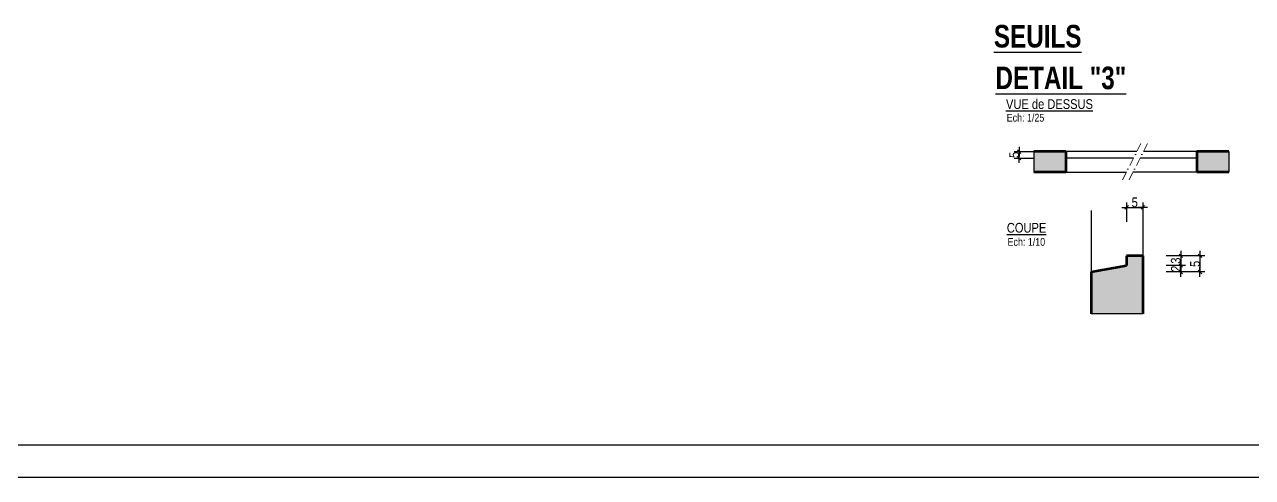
# Model space of a CAD drawing. Header units: millimetres. Extents: x 9051 to 35021, y -32652 to 0.
# Drawn here: x 30626 to 32527, y -32652 to -31952 of the extents above; entities that cross this region are included whole.
import ezdxf
from ezdxf.enums import TextEntityAlignment as Align

# ---------------------------------------------------------------- set-up
doc = ezdxf.new("R2010")
doc.units = ezdxf.units.MM
doc.linetypes.add('TIRETPTX2', pattern=[50.8, 25.4, -12.7, 0, -12.7])
for name, color, linetype in [('01-Cad  2', 1, 'Continuous'), ('01_cote_gen', 4, 'Continuous'), ('01_linteaux', 2, 'Continuous'), ('01_poch_BN', 9, 'Continuous'), ('01_poch_murs', 253, 'Continuous'), ('01_texte', 230, 'Continuous'), ('AA_COTES', 2, 'Continuous')]:
    doc.layers.add(name, color=color, linetype=linetype)
doc.layers.add('01_murs_coup', color=5, linetype='Continuous', lineweight=60)
doc.layers.add('01_tram_axes', color=2, linetype='TIRETPTX2', lineweight=9)
doc.styles.add('ARIAL NA', font='ARIALN.TTF')
doc.styles.add('impact', font='impact.ttf')
doc.styles.add('STYLE2', font='ARIALN.TTF')
doc.dimstyles.new('JB10', dxfattribs={"dimscale": 0.1, "dimtxt": 150, "dimasz": 15, "dimexe": 0.1, "dimexo": 0.1, "dimgap": 0.09, "dimtad": 1, "dimdec": 1, "dimlfac": 0.2, "dimdsep": 46, "dimtxsty": 'STYLE2', "dimblk1": 'BOND_G', "dimblk2": 'BOND_D', "dimsah": 1, "dimcen": 1.5, "dimdle": 0.01, "dimse1": 1, "dimse2": 1, "dimclrd": 4, "dimclre": 2, "dimclrt": 6, "dimazin": 2, "dimtfac": 2.333333, "dimtdec": 1, "dimtix": 1, "dimtmove": 2, "dimatfit": 3, "dimldrblk": 'BOND_G', "dimfxl": 1, "dimtolj": 1, "dimtzin": 0, "dimarcsym": 0})
doc.dimstyles.new('JB25', dxfattribs={"dimscale": 0.1, "dimtxt": 150, "dimasz": 15, "dimexe": 0.1, "dimexo": 0.1, "dimgap": 0.09, "dimtad": 1, "dimdec": 1, "dimlfac": 0.5, "dimdsep": 46, "dimtxsty": 'STYLE2', "dimblk1": 'BOND_G', "dimblk2": 'BOND_D', "dimsah": 1, "dimcen": 1.5, "dimdle": 0.01, "dimse1": 1, "dimse2": 1, "dimclrd": 4, "dimclre": 2, "dimclrt": 6, "dimazin": 2, "dimtfac": 2.333333, "dimtdec": 1, "dimtix": 1, "dimtmove": 2, "dimatfit": 3, "dimldrblk": 'BOND_G', "dimfxl": 1, "dimtolj": 1, "dimtzin": 0, "dimarcsym": 0})

# ---------------------------------------------------------------- blocks, each defined once
blk = doc.blocks.new('BOND_G')
at = {"layer": 'AA_COTES', "color": 0}
for p, q in [((0, -5), (0, 15)), ((5, 0), (-5, 0)), ((1.8, 1.8), (-1.8, -1.8))]:
    blk.add_line(p, q, dxfattribs=at)
blk = doc.blocks.new('BOND_D')
at = {"layer": 'AA_COTES', "color": 0}
for p, q in [((5, 0), (-5, 0)), ((-1.8, -1.8), (1.8, 1.8)), ((0, 5), (0, -15))]:
    blk.add_line(p, q, dxfattribs=at)
blk = doc.blocks.new('*D4189')
at = {"layer": '01_cote_gen', "color": 4, "lineweight": -2, "transparency": 16777216}
blk.add_line((32333.7, -32234.4), (32355.7, -32234.4), dxfattribs=at)
at = {"layer": 'Defpoints', "color": 0, "transparency": 16777216}
for p in [(32332.2, -32227.8), (32357.2, -32234.4), (32357.2, -32239.4)]:
    blk.add_point(p, dxfattribs=at)
at = {"layer": '01_cote_gen', "color": 4, "lineweight": -2, "transparency": 16777216, "xscale": 1.5, "yscale": 1.5, "zscale": 1.5, "rotation": 180}
blk.add_blockref('BOND_G', (32332.2, -32234.4), dxfattribs=at)
at = {"layer": '01_cote_gen', "color": 4, "lineweight": -2, "transparency": 16777216, "xscale": 1.5, "yscale": 1.5, "zscale": 1.5}
blk.add_blockref('BOND_D', (32357.2, -32234.4), dxfattribs=at)
at = {"layer": '01_cote_gen', "color": 6, "transparency": 16777216, "insert": (32344.7, -32226.7), "char_height": 15, "attachment_point": 5, "style": 'STYLE2'}
blk.add_mtext('\\A1;5', dxfattribs=at)
blk = doc.blocks.new('*D4190')
at = {"layer": '01_cote_gen', "color": 4, "lineweight": -2, "transparency": 16777216}
blk.add_line((32416, -32310.8), (32416, -32322.8), dxfattribs=at)
at = {"layer": 'Defpoints', "color": 0, "transparency": 16777216}
for p in [(32357.2, -32309.3), (32332.2, -32324.3), (32416, -32324.3)]:
    blk.add_point(p, dxfattribs=at)
at = {"layer": '01_cote_gen', "color": 4, "lineweight": -2, "transparency": 16777216, "xscale": 1.5, "yscale": 1.5, "zscale": 1.5}
for name, p, rotation in [('BOND_G', (32416, -32309.3), 90), ('BOND_D', (32416, -32324.3), 270)]:
    blk.add_blockref(name, p, dxfattribs=dict(at, rotation=rotation))
at = {"layer": '01_cote_gen', "color": 6, "transparency": 16777216, "insert": (32408.3, -32316.8), "char_height": 15, "attachment_point": 5, "rotation": 90, "style": 'STYLE2'}
blk.add_mtext('\\A1;3', dxfattribs=at)
blk = doc.blocks.new('*D4191')
at = {"layer": '01_cote_gen', "color": 4, "lineweight": -2, "transparency": 16777216}
blk.add_line((32416, -32325.8), (32416, -32332.8), dxfattribs=at)
at = {"layer": 'Defpoints', "color": 0, "transparency": 16777216}
for p in [(32393.5, -32324.3), (32277.2, -32334.3), (32416, -32334.3)]:
    blk.add_point(p, dxfattribs=at)
at = {"layer": '01_cote_gen', "color": 4, "lineweight": -2, "transparency": 16777216, "xscale": 1.5, "yscale": 1.5, "zscale": 1.5}
for name, p, rotation in [('BOND_G', (32416, -32324.3), 90), ('BOND_D', (32416, -32334.3), 270)]:
    blk.add_blockref(name, p, dxfattribs=dict(at, rotation=rotation))
at = {"layer": '01_cote_gen', "color": 6, "transparency": 16777216, "insert": (32408.4, -32329.3), "char_height": 15, "attachment_point": 5, "rotation": 90, "style": 'STYLE2'}
blk.add_mtext('\\A1;2', dxfattribs=at)
blk = doc.blocks.new('*D3843')
at = {"layer": '01_cote_gen', "color": 4, "lineweight": -2, "transparency": 16777216}
blk.add_line((32445.7, -32310.8), (32445.7, -32332.8), dxfattribs=at)
at = {"layer": 'Defpoints', "color": 0, "transparency": 16777216}
for p in [(32423.5, -32309.3), (32423.5, -32334.3), (32445.7, -32334.3)]:
    blk.add_point(p, dxfattribs=at)
at = {"layer": '01_cote_gen', "color": 4, "lineweight": -2, "transparency": 16777216, "xscale": 1.5, "yscale": 1.5, "zscale": 1.5}
for name, p, rotation in [('BOND_G', (32445.7, -32309.3), 90), ('BOND_D', (32445.7, -32334.3), 270)]:
    blk.add_blockref(name, p, dxfattribs=dict(at, rotation=rotation))
at = {"layer": '01_cote_gen', "color": 6, "transparency": 16777216, "insert": (32438.1, -32321.8), "char_height": 15, "attachment_point": 5, "rotation": 90, "style": 'STYLE2'}
blk.add_mtext('\\A1;5', dxfattribs=at)
blk = doc.blocks.new('*D4192')
at = {"layer": '01_cote_gen', "color": 4, "lineweight": -2, "transparency": 16777216}
blk.add_line((32165.8, -32156.6), (32165.8, -32149.6), dxfattribs=at)
at = {"layer": 'Defpoints', "color": 0, "transparency": 16777216}
for p in [(32165.8, -32148.1), (32238, -32148.1), (32238, -32158.1)]:
    blk.add_point(p, dxfattribs=at)
at = {"layer": '01_cote_gen', "color": 4, "lineweight": -2, "transparency": 16777216, "xscale": 1.5, "yscale": 1.5, "zscale": 1.5}
for name, p, rotation in [('BOND_D', (32165.8, -32148.1), 90), ('BOND_G', (32165.8, -32158.1), 270)]:
    blk.add_blockref(name, p, dxfattribs=dict(at, rotation=rotation))
at = {"layer": '01_cote_gen', "color": 6, "transparency": 16777216, "insert": (32158.1, -32153.1), "char_height": 15, "attachment_point": 5, "rotation": 90, "style": 'STYLE2'}
blk.add_mtext('\\A1;5', dxfattribs=at)

msp = doc.modelspace()

# ---------------------------------------------------------------- hatches: boundary and pattern name
at = {"layer": '01_poch_BN'}
h = msp.add_hatch(color=256, dxfattribs=at)
h.dxf.hatch_style = 1
h.paths.add_polyline_path([(32238.03, -32148.06), (32188.5, -32148.06), (32188.5, -32180.06), (32238.03, -32180.06)])
h.paths.add_polyline_path([(32490.42, -32148.06), (32440.9, -32148.06), (32440.9, -32180.06), (32490.42, -32180.06)])
h = msp.add_hatch(color=256, dxfattribs=at)
h.dxf.hatch_style = 1
h.paths.add_polyline_path([(32357.17, -32309.3), (32332.17, -32309.3), (32332.17, -32324.3), (32277.17, -32334.3), (32277.17, -32399.2), (32357.17, -32399.2)])

# ---------------------------------------------------------------- linework, layer by layer
at = {"layer": '01-Cad  2'}
for p, q in [((35020.83, -32602.24), (30180.83, -32602.24)), ((35020.83, -32652.24), (30130.83, -32652.24))]:
    msp.add_line(p, q, dxfattribs=at)
at = {"layer": '01_linteaux'}
for p, q in [((32347.95, -32148.06), (32238.03, -32148.06)), ((32342.89, -32158.06), (32238.03, -32158.06)), ((32440.9, -32158.06), (32353.03, -32158.06)), ((32440.9, -32148.06), (32358.09, -32148.06)), ((32238.03, -32180.06), (32331.77, -32180.06)), ((32440.9, -32180.06), (32341.91, -32180.06)), ((32277.17, -32239.4), (32277.17, -32334.3)), ((32357.17, -32239.4), (32357.17, -32309.3))]:
    msp.add_line(p, q, dxfattribs=at)
at = {"layer": '01_murs_coup'}
for p, q in [((32238.03, -32148.06), (32188.5, -32148.06)), ((32238.03, -32148.06), (32238.03, -32180.06)), ((32440.9, -32148.06), (32440.9, -32180.06)), ((32490.42, -32148.06), (32440.9, -32148.06)), ((32238.03, -32180.06), (32188.5, -32180.06)), ((32490.42, -32180.06), (32440.9, -32180.06)), ((32332.17, -32309.3), (32332.17, -32324.3)), ((32357.17, -32309.3), (32332.17, -32309.3)), ((32357.17, -32309.3), (32357.17, -32399.2)), ((32277.17, -32334.3), (32332.17, -32324.3)), ((32277.17, -32334.3), (32277.17, -32399.2))]:
    msp.add_line(p, q, dxfattribs=at)
at = {"layer": '01_poch_BN'}
msp.add_line((32357.17, -32399.2), (32277.17, -32399.2), dxfattribs=at)
at = {"layer": '01_poch_murs'}
for p, q in [((32188.5, -32148.06), (32188.5, -32180.06)), ((32490.42, -32148.06), (32490.42, -32180.06))]:
    msp.add_line(p, q, dxfattribs=at)
at = {"layer": '01_tram_axes', "ltscale": 0.5}
for p, q in [((32354.38, -32135.33), (32325.74, -32191.98)), ((32364.52, -32135.33), (32335.88, -32191.98))]:
    msp.add_line(p, q, dxfattribs=at)
at = {"layer": '01_tram_axes', "ltscale": 2}
msp.add_line((32357.17, -32274.3), (32357.17, -32289.3), dxfattribs=at)

# ---------------------------------------------------------------- texts
at = {"layer": '01_texte', "style": 'impact'}
for s, p in [('%%USEUILS', (32194.47, -31997.56)), ('%%UDETAIL "3"', (32230.34, -32061.98))]:
    msp.add_text(s, height=35, dxfattribs=at).set_placement(p, align=Align.BOTTOM_CENTER)
at = {"layer": '01_texte', "style": 'ARIAL NA'}
for s, height, p in [('%%UVUE de DESSUS', 15, (32145.43, -32082.06)), (' Ech: 1/25', 12, (32142.77, -32101.66)), ('%%UCOUPE', 15, (32146.74, -32273.46)), (' Ech: 1/10', 12, (32144.08, -32293.79))]:
    msp.add_text(s, height=height, dxfattribs=at).set_placement(p)

# ---------------------------------------------------------------- dimensions: what is measured, and where the dimension line sits
at = {"layer": '01_cote_gen'}
for base, p1, p2, dimstyle, picture, middle in [((32165.75, -32148.06), (32238.03, -32158.06), (32238.03, -32148.06), 'JB25', '*D4192', (32158.11, -32153.06)), ((32415.97, -32324.3), (32357.17, -32309.3), (32332.17, -32324.3), 'JB10', '*D4190', (32408.3, -32316.8)), ((32445.73, -32334.3), (32423.47, -32309.3), (32423.47, -32334.3), 'JB10', '*D3843', (32438.09, -32321.8)), ((32415.97, -32334.3), (32393.47, -32324.3), (32277.17, -32334.3), 'JB10', '*D4191', (32408.43, -32329.3))]:
    dim = msp.add_linear_dim(base=base, p1=p1, p2=p2, angle=90, dimstyle=dimstyle, dxfattribs=at)
    dim.commit()
    dim.dimension.update_dxf_attribs({"geometry": picture, "text_midpoint": middle})
dim = msp.add_linear_dim(base=(32357.17, -32234.37), p1=(32332.17, -32227.81), p2=(32357.17, -32239.4), dimstyle='JB10', dxfattribs=at)
dim.commit()
dim.dimension.update_dxf_attribs({"geometry": '*D4189', "text_midpoint": (32344.67, -32226.73)})

doc.saveas('drawing.dxf')
